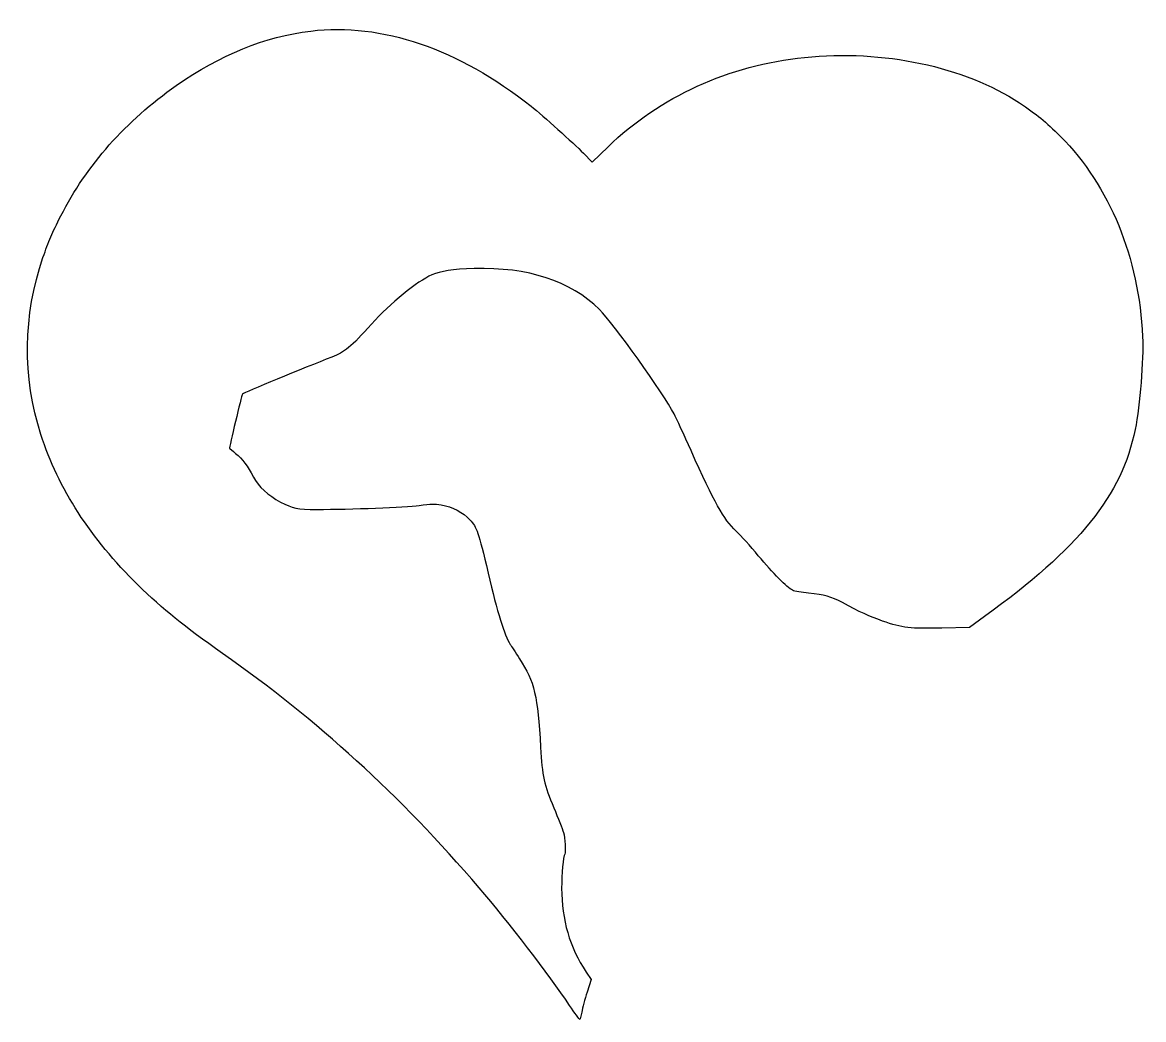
# Model space of a CAD drawing. Header units: centimetres. Extents: x -17.8 to 17.7, y -15.6 to 15.9.
import ezdxf

# ---------------------------------------------------------------- set-up
doc = ezdxf.new("R2010")
doc.units = ezdxf.units.CM
doc.header["$MEASUREMENT"] = 0
doc.layers.add('Layer 1', color=7, linetype='Continuous')

msp = doc.modelspace()

# ---------------------------------------------------------------- linework, layer by layer
at = {"layer": 'Layer 1'}
msp.add_open_spline([(-8.67833, 15.59278), (-10.12825, 15.41639), (-11.53936, 14.84489), (-12.9293, 13.87122), (-12.9293, 13.87122), (-14.52033, 12.75644), (-15.76916, 11.34533), (-16.57702, 9.7543), (-16.57702, 9.7543), (-16.85924, 9.20044), (-16.96155, 8.96408), (-17.14499, 8.43138), (-17.14499, 8.43138), (-17.77293, 6.61457), (-17.7941, 4.65666), (-17.20849, 2.83985), (-17.20849, 2.83985), (-16.65816, 1.13241), (-15.6351, -0.44804), (-14.14285, -1.90854), (-14.14285, -1.90854), (-13.32793, -2.70229), (-12.69999, -3.21029), (-11.46527, -4.0746), (-11.46527, -4.0746), (-8.45608, -6.18421), (-5.8808, -8.53724), (-3.35138, -11.48293), (-3.35138, -11.48293), (-2.41299, -12.57654), (-1.1571, -14.2099), (-0.49388, -15.19768), (-0.49388, -15.19768), (-0.32807, -15.4411), (-0.18344, -15.64218), (-0.17285, -15.64571), (-0.17285, -15.64571), (-0.15874, -15.64571), (-0.13052, -15.53988), (-0.10582, -15.40935), (-0.10582, -15.40935), (-0.08465, -15.28235), (-0.01057, -14.9966), (0.05999, -14.78141), (0.05999, -14.78141), (0.05999, -14.78141), (0.18699, -14.38277), (0.18699, -14.38277), (0.18699, -14.38277), (0.18699, -14.38277), (0.02824, -14.14288), (0.02824, -14.14288), (0.02824, -14.14288), (-0.49387, -13.35619), (-0.74082, -12.49541), (-0.74434, -11.49352), (-0.74434, -11.49352), (-0.74434, -11.05608), (-0.69142, -10.4881), (-0.64556, -10.41402), (-0.64556, -10.41402), (-0.60675, -10.35405), (-0.63498, -9.91308), (-0.68789, -9.72963), (-0.68789, -9.72963), (-0.71964, -9.6238), (-0.85722, -9.27455), (-0.99481, -8.94999), (-0.99481, -8.94999), (-1.2982, -8.23385), (-1.3617, -7.95163), (-1.41109, -7.03793), (-1.41109, -7.03793), (-1.49576, -5.42221), (-1.60512, -4.9636), (-2.07431, -4.24746), (-2.07431, -4.24746), (-2.20484, -4.04638), (-2.33889, -3.83824), (-2.37064, -3.78885), (-2.37064, -3.78885), (-2.55408, -3.49957), (-2.77633, -2.77991), (-3.06914, -1.5346), (-3.06914, -1.5346), (-3.38311, -0.21168), (-3.42192, -0.09879), (-3.64417, 0.14462), (-3.64417, 0.14462), (-3.86289, 0.38451), (-4.18745, 0.55384), (-4.55434, 0.62087), (-4.55434, 0.62087), (-4.76248, 0.65968), (-4.86831, 0.65615), (-5.24931, 0.60323), (-5.24931, 0.60323), (-5.70087, 0.54326), (-7.39773, 0.47623), (-8.48428, 0.47623), (-8.48428, 0.47623), (-9.11575, 0.47623), (-9.23922, 0.50092), (-9.63081, 0.70906), (-9.63081, 0.70906), (-10.03298, 0.92073), (-10.32931, 1.19237), (-10.48806, 1.49928), (-10.48806, 1.49928), (-10.67503, 1.85559), (-10.83378, 2.06725), (-11.0525, 2.24364), (-11.0525, 2.24364), (-11.15481, 2.32831), (-11.23947, 2.39886), (-11.24653, 2.40239), (-11.24653, 2.40239), (-11.26417, 2.40945), (-10.862, 4.0922), (-10.83731, 4.11689), (-10.83731, 4.11689), (-10.78792, 4.16628), (-8.89703, 4.94945), (-8.00803, 5.28811), (-8.00803, 5.28811), (-7.60939, 5.4398), (-7.41184, 5.60208), (-6.75567, 6.33233), (-6.75567, 6.33233), (-6.16653, 6.99202), (-5.31281, 7.687), (-4.85067, 7.88455), (-4.85067, 7.88455), (-4.55434, 8.01155), (-4.21214, 8.06447), (-3.51011, 8.08563), (-3.51011, 8.08563), (-1.80972, 8.13502), (-0.45858, 7.69405), (0.44806, 6.79446), (0.44806, 6.79446), (0.89256, 6.35702), (2.47653, 4.13804), (2.81167, 3.49246), (2.81167, 3.49246), (2.88928, 3.33724), (3.1327, 2.81865), (3.34789, 2.33535), (3.34789, 2.33535), (4.09578, 0.66671), (4.36389, 0.18693), (4.77664, -0.21171), (4.77664, -0.21171), (4.91775, -0.34577), (5.23172, -0.69502), (5.47514, -0.98782), (5.47514, -0.98782), (5.93728, -1.54521), (6.37825, -1.98618), (6.55817, -2.08143), (6.55817, -2.08143), (6.62167, -2.11318), (6.84392, -2.15199), (7.06617, -2.17315), (7.06617, -2.17315), (7.56711, -2.21901), (7.77878, -2.27898), (8.13156, -2.46948), (8.13156, -2.46948), (8.68542, -2.76934), (8.98881, -2.90692), (9.40156, -3.05156), (9.40156, -3.05156), (10.0542, -3.27381), (10.26234, -3.2985), (11.27834, -3.27381), (11.27834, -3.27381), (11.27834, -3.27381), (12.1497, -3.25264), (12.1497, -3.25264), (12.1497, -3.25264), (12.1497, -3.25264), (12.62948, -2.90692), (12.62948, -2.90692), (12.62948, -2.90692), (15.59987, -0.77261), (16.98276, 0.94541), (17.38845, 2.99858), (17.38845, 2.99858), (17.54367, 3.78175), (17.65656, 5.19991), (17.62481, 5.93369), (17.62481, 5.93369), (17.51545, 8.43136), (16.58764, 10.69266), (15.02837, 12.26252), (15.02837, 12.26252), (14.5627, 12.72819), (14.2699, 12.96808), (13.73368, 13.32085), (13.73368, 13.32085), (11.97685, 14.47443), (9.41921, 15.01418), (6.93212, 14.76018), (6.93212, 14.76018), (4.5544, 14.51676), (2.34601, 13.51135), (0.72323, 11.93443), (0.72323, 11.93443), (0.72323, 11.93443), (0.22581, 11.45112), (0.22581, 11.45112), (0.22581, 11.45112), (0.22581, 11.45112), (-0.05641, 11.73334), (-0.05641, 11.73334), (-0.05641, 11.73334), (-0.37038, 12.05437), (-1.33347, 12.91515), (-1.71094, 13.21501), (-1.71094, 13.21501), (-4.01458, 15.03887), (-6.43111, 15.86437), (-8.6783, 15.59273), (-8.6783, 15.59273), (-8.6783, 15.59273), (-8.67833, 15.59278), (-8.67833, 15.59278)], degree=3, knots=[0, 0, 0, 0, 0.01724138, 0.01724138, 0.01724138, 0.01724138, 0.03448276, 0.03448276, 0.03448276, 0.03448276, 0.05172414, 0.05172414, 0.05172414, 0.05172414, 0.06896552, 0.06896552, 0.06896552, 0.06896552, 0.0862069, 0.0862069, 0.0862069, 0.0862069, 0.10344828, 0.10344828, 0.10344828, 0.10344828, 0.12068966, 0.12068966, 0.12068966, 0.12068966, 0.13793103, 0.13793103, 0.13793103, 0.13793103, 0.15517241, 0.15517241, 0.15517241, 0.15517241, 0.17241379, 0.17241379, 0.17241379, 0.17241379, 0.18965517, 0.18965517, 0.18965517, 0.18965517, 0.20689655, 0.20689655, 0.20689655, 0.20689655, 0.22413793, 0.22413793, 0.22413793, 0.22413793, 0.24137931, 0.24137931, 0.24137931, 0.24137931, 0.25862069, 0.25862069, 0.25862069, 0.25862069, 0.27586207, 0.27586207, 0.27586207, 0.27586207, 0.29310345, 0.29310345, 0.29310345, 0.29310345, 0.31034483, 0.31034483, 0.31034483, 0.31034483, 0.32758621, 0.32758621, 0.32758621, 0.32758621, 0.34482759, 0.34482759, 0.34482759, 0.34482759, 0.36206897, 0.36206897, 0.36206897, 0.36206897, 0.37931034, 0.37931034, 0.37931034, 0.37931034, 0.39655172, 0.39655172, 0.39655172, 0.39655172, 0.4137931, 0.4137931, 0.4137931, 0.4137931, 0.43103448, 0.43103448, 0.43103448, 0.43103448, 0.44827586, 0.44827586, 0.44827586, 0.44827586, 0.46551724, 0.46551724, 0.46551724, 0.46551724, 0.48275862, 0.48275862, 0.48275862, 0.48275862, 0.5, 0.5, 0.5, 0.5, 0.51724138, 0.51724138, 0.51724138, 0.51724138, 0.53448276, 0.53448276, 0.53448276, 0.53448276, 0.55172414, 0.55172414, 0.55172414, 0.55172414, 0.56896552, 0.56896552, 0.56896552, 0.56896552, 0.5862069, 0.5862069, 0.5862069, 0.5862069, 0.60344828, 0.60344828, 0.60344828, 0.60344828, 0.62068966, 0.62068966, 0.62068966, 0.62068966, 0.63793103, 0.63793103, 0.63793103, 0.63793103, 0.65517241, 0.65517241, 0.65517241, 0.65517241, 0.67241379, 0.67241379, 0.67241379, 0.67241379, 0.68965517, 0.68965517, 0.68965517, 0.68965517, 0.70689655, 0.70689655, 0.70689655, 0.70689655, 0.72413793, 0.72413793, 0.72413793, 0.72413793, 0.74137931, 0.74137931, 0.74137931, 0.74137931, 0.75862069, 0.75862069, 0.75862069, 0.75862069, 0.77586207, 0.77586207, 0.77586207, 0.77586207, 0.79310345, 0.79310345, 0.79310345, 0.79310345, 0.81034483, 0.81034483, 0.81034483, 0.81034483, 0.82758621, 0.82758621, 0.82758621, 0.82758621, 0.84482759, 0.84482759, 0.84482759, 0.84482759, 0.86206897, 0.86206897, 0.86206897, 0.86206897, 0.87931034, 0.87931034, 0.87931034, 0.87931034, 0.89655172, 0.89655172, 0.89655172, 0.89655172, 0.9137931, 0.9137931, 0.9137931, 0.9137931, 0.93103448, 0.93103448, 0.93103448, 0.93103448, 0.94827586, 0.94827586, 0.94827586, 0.94827586, 0.96551724, 0.96551724, 0.96551724, 0.96551724, 1, 1, 1, 1], dxfattribs=at)

doc.saveas('drawing.dxf')
